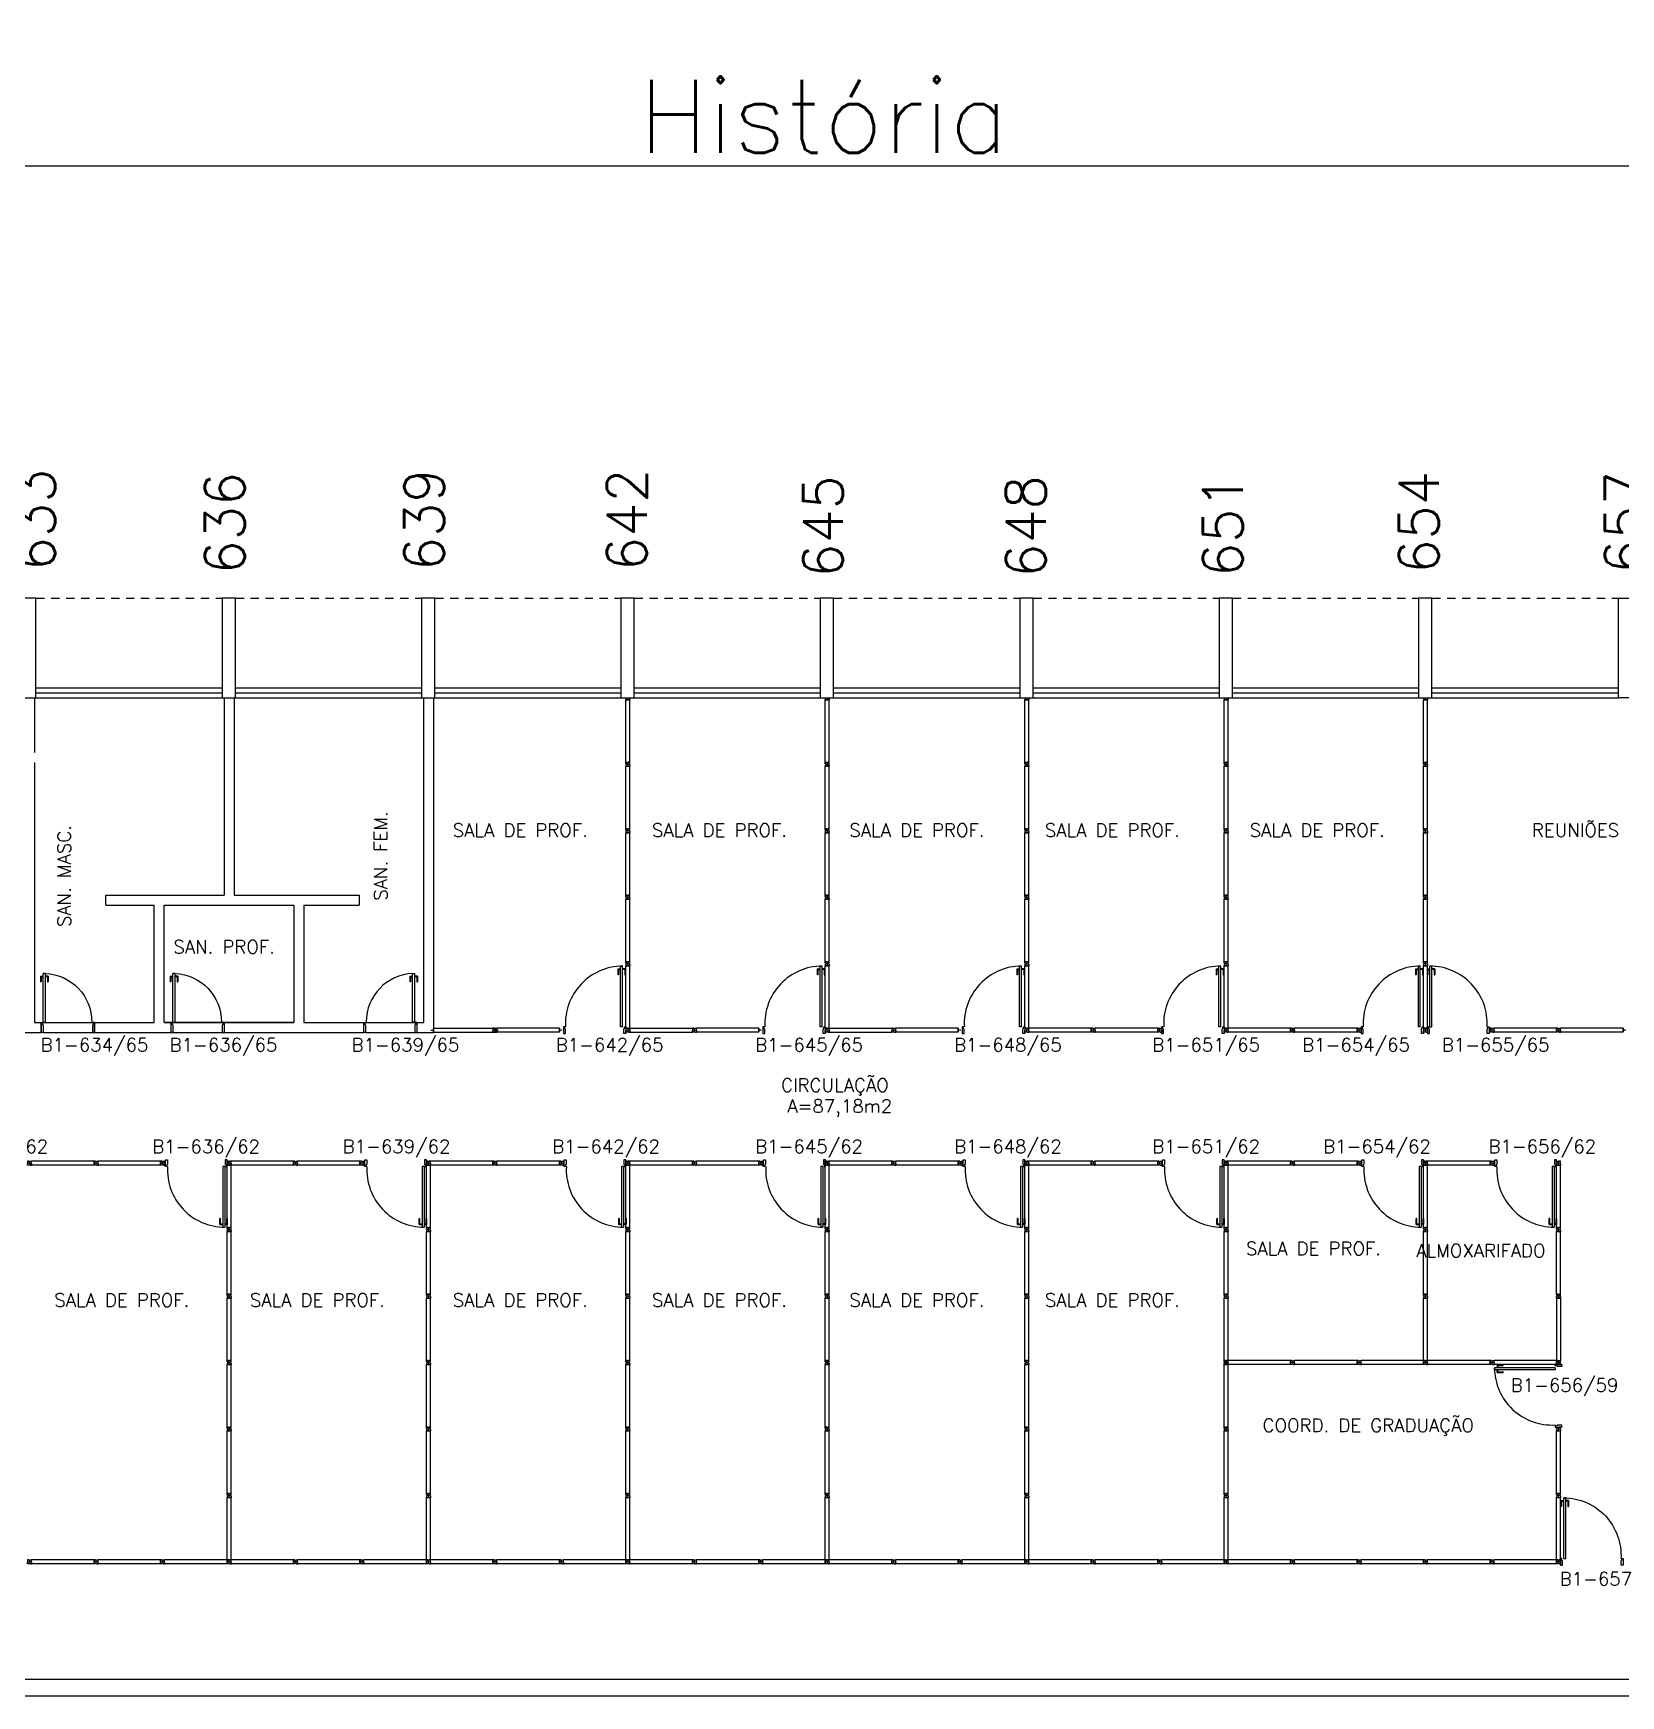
# Model space of a CAD drawing. Header units: millimetres. Extents: x 2308 to 2568, y 1142 to 1238.
# Drawn here: x 2489.59 to 2513.47, y 1211.99 to 1237.01 of the extents above; entities that cross this region are included whole.
import ezdxf

# ---------------------------------------------------------------- set-up
doc = ezdxf.new("R2010")
doc.units = ezdxf.units.MM
doc.linetypes.add('HIDDEN2', pattern=[0.1875, 0.125, -0.0625])
for name, color, linetype in [('ALV', 2, 'Continuous'), ('AREA', 2, 'Continuous'), ('DIV', 2, 'Continuous'), ('ESQ', 1, 'Continuous'), ('ESTR', 3, 'Continuous'), ('NOPILAR1', 2, 'Continuous'), ('PORTA', 2, 'Continuous'), ('PROJ', 1, 'HIDDEN2'), ('TEXTO', 2, 'Continuous'), ('TEXTO-ENDEREÇO', 2, 'Continuous'), ('USO1', 2, 'Continuous')]:
    doc.layers.add(name, color=color, linetype=linetype)
doc.styles.add('1', font='romans.shx')
doc.styles.add('NOPILAR', font='simplex.shx', dxfattribs={"height": 0.6})
doc.styles.add('UNB-100', font='simplex.shx', dxfattribs={"height": 0.2})
doc.styles.add('UNB-100-1', font='simplex.shx', dxfattribs={"height": 0.2})
doc.dimstyles.new('1-600', dxfattribs={"dimtxt": 1.1, "dimasz": 2.5, "dimexe": 2, "dimexo": 4, "dimgap": 0.2, "dimtad": 1, "dimdec": 0, "dimzin": 4, "dimdsep": 46, "dimlunit": 6, "dimtxsty": '1', "dimblk1": 'NONE', "dimblk2": 'NONE', "dimsah": 1, "dimcen": 0, "dimclrd": 2, "dimclre": 2, "dimclrt": 2, "dimadec": 0, "dimazin": 0, "dimtfac": 1, "dimtdec": 0, "dimtmove": 2, "dimatfit": 3, "dimldrblk": 'NONE', "dimfxl": 1, "dimtolj": 1, "dimtzin": 0, "dimarcsym": 0})

# ---------------------------------------------------------------- blocks, each defined once
blk = doc.blocks.new('PILAR-SLN')
blk.add_lwpolyline([(0.2, 0), (0.2, -1.5), (0, -1.5), (0, 0)], close=True)
blk = doc.blocks.new('DIVMT-SLN')
for p, q in [((-0.03, 0.03), (-0.03, 0.006)), ((-0.008, 0.03), (-0.03, 0.03)), ((-0.0185, 0.006), (-0.03, 0.006)), ((-0.0185, -0.006), (-0.0185, 0.006)), ((-0.008, 0.03), (-0.008, 0.02)), ((-0.008, 0.02), (0.008, 0.02)), ((-0.0051, 0), (0.0051, 0)), ((0.0051, 0), (-0.0051, 0)), ((-0.0051, 0), (0.0051, 0)), ((0, -0.0051), (0, 0.0051)), ((0, 0.0051), (0, -0.0051)), ((0.008, 0.03), (0.008, 0.02)), ((0.008, 0.03), (0.03, 0.03)), ((0.0205, 0.006), (0.03, 0.006)), ((0.0205, -0.006), (0.0205, 0.006)), ((0.0205, 0.006), (0.0205, -0.006)), ((0.0205, 0.006), (0.03, 0.006)), ((0.97, 0.03), (0.03, 0.03)), ((0.03, 0.006), (0.03, 0.03)), ((0.03, -0.03), (0.03, 0.03)), ((0.03, -0.005), (0.03, 0.005)), ((0.97, -0.03), (0.97, 0.03)), ((0.97, 0.03), (0.97, 0.009)), ((0.97, 0.009), (0.97, 0.027)), ((0.9795, 0.006), (0.97, 0.006)), ((0.97, -0.005), (0.97, 0.005)), ((0.9795, 0.006), (0.9795, -0.006)), ((1.0051, 0), (0.9949, 0)), ((1, 0.0051), (1, -0.0051)), ((-0.0185, -0.006), (-0.03, -0.006)), ((-0.03, -0.03), (-0.03, -0.006)), ((-0.008, -0.03), (-0.03, -0.03)), ((-0.008, -0.03), (-0.008, -0.02)), ((-0.008, -0.02), (0.008, -0.02)), ((0.008, -0.03), (0.008, -0.02)), ((0.008, -0.03), (0.03, -0.03)), ((0.0205, -0.006), (0.03, -0.006)), ((0.0205, -0.006), (0.03, -0.006)), ((0.03, -0.006), (0.03, -0.03)), ((0.97, -0.03), (0.03, -0.03)), ((0.9795, -0.006), (0.97, -0.006)), ((0.97, -0.009), (0.97, -0.027))]:
    blk.add_line(p, q)
blk = doc.blocks.new('MTT-SLN')
for p, q in [((-0.008, 0.03), (-0.03, 0.03)), ((-0.03, 0.03), (-0.03, 0.006)), ((-0.0185, 0.006), (-0.03, 0.006)), ((-0.0185, -0.006), (-0.0185, 0.006)), ((-0.008, 0.03), (-0.008, 0.02)), ((-0.008, 0.02), (0.008, 0.02)), ((-0.0051, 0), (0.0051, 0)), ((0, -0.0051), (0, 0.0051)), ((0.008, 0.03), (0.03, 0.03)), ((0.008, 0.03), (0.008, 0.02)), ((0.0205, -0.006), (0.0205, 0.006)), ((0.0205, 0.006), (0.03, 0.006)), ((0.03, 0.006), (0.03, 0.03)), ((-0.03, -0.03), (-0.03, -0.006)), ((-0.0185, -0.006), (-0.03, -0.006)), ((-0.008, -0.03), (-0.03, -0.03)), ((-0.008, -0.02), (0.008, -0.02)), ((-0.008, -0.03), (-0.008, -0.02)), ((0.008, -0.03), (0.008, -0.02)), ((0.008, -0.03), (0.03, -0.03)), ((0.0205, -0.006), (0.03, -0.006)), ((0.03, -0.006), (0.03, -0.03))]:
    blk.add_line(p, q)
blk = doc.blocks.new('PDV2E-SLN')
at = {"layer": 'DIV', "color": 1}
for p, q in [((0.023, 0.925), (0.063, 0.925)), ((0.023, 0.925), (0.023, 0.835)), ((0.033, 0.835), (0.023, 0.835)), ((0.033, 0.915), (0.063, 0.915)), ((0.033, 0.915), (0.033, 0.835)), ((0.138, 0.925), (0.097, 0.925)), ((0.128, 0.915), (0.097, 0.915)), ((0.128, 0.915), (0.128, 0.835)), ((0.128, 0.835), (0.137, 0.835)), ((0.138, 0.925), (0.138, 0.835))]:
    blk.add_line(p, q, dxfattribs=at)
at = {"layer": 'DIV'}
for p, q in [((0.065, 0.05), (0.065, 0.965)), ((0.095, 0.965), (0.065, 0.965)), ((0.095, 0.05), (0.095, 0.965)), ((0.049, 0.05), (0.029, 0.05)), ((0.029, 0.05), (0.029, 0.035)), ((0.029, 0.035), (0.029, -0.035)), ((0.049, 0.02), (0.049, 0.05)), ((0.049, 0.02), (0.059, 0.02)), ((0.059, -0.05), (0.059, 0.02)), ((0.065, 0.05), (0.095, 0.05)), ((0.928, -0.05), (0.928, 0.02)), ((0.938, 0.02), (0.928, 0.02)), ((0.938, 0.05), (0.958, 0.05)), ((0.938, 0.02), (0.938, 0.05)), ((0.958, 0.05), (0.958, 0.035)), ((0.958, 0.035), (0.958, -0.035)), ((0.029, -0.035), (0.029, -0.05)), ((0.029, -0.05), (0.059, -0.05)), ((0.958, -0.05), (0.928, -0.05)), ((0.958, -0.035), (0.958, -0.05))]:
    blk.add_line(p, q, dxfattribs=at)
at = {"layer": 'DIV', "color": 1}
blk.add_arc((0.063, 0.1), 0.864, 356.655, 89.8436, dxfattribs=at)
blk = doc.blocks.new('DIV-SLN')
for p, q in [((-0.0051, 0), (0.0051, 0)), ((0, -0.0051), (0, 0.0051)), ((0.0205, 0.006), (0.03, 0.006)), ((0.0205, -0.006), (0.0205, 0.006)), ((0.03, 0.03), (0.97, 0.03)), ((0.03, 0.03), (0.03, -0.03)), ((0.03, 0.009), (0.03, 0.027)), ((0.03, 0.005), (0.03, -0.005)), ((0.97, 0.03), (0.97, -0.03)), ((0.9795, 0.006), (0.97, 0.006)), ((0.97, 0.005), (0.97, -0.005)), ((0.9795, -0.006), (0.9795, 0.006)), ((1.0051, 0), (0.9949, 0)), ((0.9949, 0), (1.0051, 0)), ((1, -0.0051), (1, 0.0051)), ((0.0205, -0.006), (0.03, -0.006)), ((0.03, -0.03), (0.03, -0.009)), ((0.03, -0.009), (0.03, -0.027)), ((0.03, -0.03), (0.97, -0.03)), ((0.9795, -0.006), (0.97, -0.006))]:
    blk.add_line(p, q)
blk = doc.blocks.new('PDV2D-SLN')
at = {"layer": 'DIV'}
for p, q in [((0.03, 0.05), (0.06, 0.05)), ((0.03, 0.035), (0.03, 0.05)), ((0.03, -0.035), (0.03, 0.035)), ((0.06, 0.05), (0.06, -0.02)), ((0.941, 0.05), (0.941, -0.02)), ((0.971, 0.05), (0.941, 0.05)), ((0.971, 0.035), (0.971, 0.05)), ((0.971, -0.035), (0.971, 0.035)), ((0.03, -0.05), (0.03, -0.035)), ((0.05, -0.05), (0.03, -0.05)), ((0.05, -0.02), (0.06, -0.02)), ((0.05, -0.02), (0.05, -0.05)), ((0.079, -0.05), (0.109, -0.05)), ((0.079, -0.05), (0.079, -0.965)), ((0.109, -0.05), (0.109, -0.965)), ((0.951, -0.02), (0.941, -0.02)), ((0.951, -0.02), (0.951, -0.05)), ((0.951, -0.05), (0.971, -0.05)), ((0.971, -0.05), (0.971, -0.035)), ((0.109, -0.965), (0.079, -0.965))]:
    blk.add_line(p, q, dxfattribs=at)
at = {"layer": 'DIV', "color": 1}
for p, q in [((0.036, -0.925), (0.036, -0.835)), ((0.046, -0.835), (0.036, -0.835)), ((0.036, -0.925), (0.076, -0.925)), ((0.046, -0.915), (0.046, -0.835)), ((0.046, -0.915), (0.076, -0.915)), ((0.141, -0.915), (0.111, -0.915)), ((0.151, -0.925), (0.111, -0.925)), ((0.141, -0.915), (0.141, -0.835)), ((0.141, -0.835), (0.151, -0.835)), ((0.151, -0.925), (0.151, -0.835))]:
    blk.add_line(p, q, dxfattribs=at)
blk.add_arc((0.076, -0.1), 0.864, 270.1564, 3.345, dxfattribs=at)
blk = doc.blocks.new('DIVINI-SLN')
for p, q in [((-0.005, 0), (0.005, 0)), ((0.008, 0.02), (0, 0.02)), ((0, 0.001), (0, 0.02)), ((0, -0.005), (0, 0.005)), ((0, -0.02), (0, 0.001)), ((0.008, 0.03), (0.03, 0.03)), ((0.008, 0.03), (0.008, 0.02)), ((0.02, 0.006), (0.03, 0.006)), ((0.02, 0.006), (0.02, -0.006)), ((0.02, -0.004), (0.02, 0.004)), ((0.023, 0.006), (0.027, 0.006)), ((0.97, 0.03), (0.03, 0.03)), ((0.03, -0.03), (0.03, 0.03)), ((0.03, 0.009), (0.03, 0.027)), ((0.03, -0.005), (0.03, 0.005)), ((0.97, 0.03), (0.97, 0.009)), ((0.97, -0.03), (0.97, 0.03)), ((0.97, 0.009), (0.97, 0.027)), ((0.98, 0.006), (0.97, 0.006)), ((0.97, -0.005), (0.97, 0.005)), ((0.98, 0.006), (0.98, -0.006)), ((0.99, 0), (1.008, 0)), ((0.999, 0.006), (0.999, -0.006)), ((0, -0.02), (0.008, -0.02)), ((0.008, -0.03), (0.008, -0.02)), ((0.008, -0.03), (0.03, -0.03)), ((0.02, -0.006), (0.03, -0.006)), ((0.023, -0.006), (0.027, -0.006)), ((0.03, -0.009), (0.03, -0.027)), ((0.97, -0.03), (0.03, -0.03)), ((0.98, -0.006), (0.97, -0.006)), ((0.97, -0.009), (0.97, -0.027))]:
    blk.add_line(p, q)
blk = doc.blocks.new('*D80')
at = {"layer": 'USO1', "color": 2, "lineweight": -2, "transparency": 16777216}
for p, q in [((2477.526, 1232.506), (2477.526, 1237.006)), ((2525.431, 1232.506), (2525.431, 1237.006)), ((2525.431, 1235.006), (2477.526, 1235.006))]:
    blk.add_line(p, q, dxfattribs=at)
at = {"layer": 'USO1', "color": 2, "transparency": 16777216, "insert": (2501.479, 1235.756), "char_height": 1.1, "attachment_point": 5, "rotation": 360, "style": '1'}
blk.add_mtext('\\A1;História', dxfattribs=at)
blk = doc.blocks.new('_NONE')
at = {"color": 0, "linetype": 'ByBlock'}
blk.add_circle((0, 0), 0.25, dxfattribs=at)
blk = doc.blocks.new('PD80-SLN')
at = {"color": 1}
for p, q in [((-0.777, 0.01), (-0.777, -0.03)), ((-0.777, 0.01), (-0.687, 0.01)), ((-0.687, 0), (-0.687, 0.01)), ((-0.777, -0.105), (-0.777, -0.065)), ((-0.777, -0.105), (-0.687, -0.105)), ((-0.767, 0), (-0.767, -0.03)), ((-0.767, 0), (-0.687, 0)), ((-0.767, -0.095), (-0.767, -0.065)), ((-0.767, -0.095), (-0.687, -0.095)), ((-0.687, -0.095), (-0.687, -0.105))]:
    blk.add_line(p, q, dxfattribs=at)
at = {"color": 2}
for p, q in [((-0.075, 0), (0.075, 0)), ((-0.075, 0), (-0.075, -0.02)), ((0.075, -0.03), (0.075, 0)), ((-0.817, -0.065), (-0.817, -0.03)), ((-0.085, -0.03), (-0.817, -0.03)), ((-0.085, -0.065), (-0.817, -0.065)), ((-0.085, -0.03), (-0.085, -0.065)), ((-0.075, -0.02), (-0.04, -0.02)), ((-0.04, -0.03), (-0.04, -0.02)), ((-0.04, -0.03), (0.075, -0.03)), ((-0.075, -0.781), (-0.04, -0.781)), ((-0.075, -0.801), (-0.075, -0.781)), ((-0.075, -0.801), (0.075, -0.801)), ((-0.075, -0.802), (0.075, -0.802)), ((-0.04, -0.771), (0.075, -0.771)), ((-0.04, -0.771), (-0.04, -0.781)), ((0.075, -0.771), (0.075, -0.801))]:
    blk.add_line(p, q, dxfattribs=at)
at = {"color": 1}
blk.add_arc((-0.085, -0.03), 0.731, 182.6571, 270, dxfattribs=at)

msp = doc.modelspace()

# ---------------------------------------------------------------- linework, layer by layer
at = {"color": 1}
for p, q in [((2489.726, 1222.121), (2490.487, 1222.121)), ((2491.676, 1222.121), (2492.437, 1222.121)), ((2494.575, 1222.121), (2495.336, 1222.121)), ((2491.686, 1221.971), (2492.427, 1221.971)), ((2494.585, 1221.971), (2495.326, 1221.971))]:
    msp.add_line(p, q, dxfattribs=at)
at = {"layer": 'ALV'}
for p, q in [((2489.606, 1227.006), (2489.606, 1226.186)), ((2492.456, 1227.006), (2492.456, 1226.391)), ((2492.456, 1227.006), (2492.456, 1226.186)), ((2492.606, 1227.006), (2492.606, 1226.186)), ((2495.456, 1227.006), (2495.456, 1226.036)), ((2495.606, 1227.006), (2495.606, 1221.971)), ((2492.456, 1226.186), (2492.456, 1224.041)), ((2492.606, 1226.186), (2492.606, 1224.041)), ((2489.606, 1226.036), (2489.606, 1222.121)), ((2495.456, 1226.036), (2495.456, 1222.121)), ((2490.676, 1224.041), (2491.106, 1224.041)), ((2490.676, 1223.891), (2490.676, 1224.041)), ((2490.676, 1223.891), (2491.406, 1223.891)), ((2491.106, 1224.041), (2492.456, 1224.041)), ((2491.406, 1222.121), (2491.406, 1223.891)), ((2491.556, 1223.891), (2493.506, 1223.891)), ((2491.556, 1222.121), (2491.556, 1223.891)), ((2492.606, 1224.041), (2493.806, 1224.041)), ((2493.506, 1223.891), (2493.506, 1222.121)), ((2493.656, 1223.891), (2494.486, 1223.891)), ((2493.656, 1223.891), (2493.656, 1222.121)), ((2493.806, 1224.041), (2494.486, 1224.041)), ((2494.486, 1224.041), (2494.486, 1223.891)), ((2489.606, 1222.121), (2489.706, 1222.121)), ((2489.706, 1221.971), (2489.706, 1222.121)), ((2490.508, 1222.121), (2491.406, 1222.121)), ((2490.508, 1221.971), (2490.508, 1222.121)), ((2491.556, 1222.121), (2491.656, 1222.121)), ((2492.458, 1222.121), (2493.506, 1222.121)), ((2493.656, 1222.121), (2494.555, 1222.121)), ((2494.555, 1222.121), (2494.555, 1221.971)), ((2495.356, 1222.121), (2495.456, 1222.121)), ((2495.356, 1222.121), (2495.356, 1221.971)), ((2489.456, 1221.971), (2489.706, 1221.971)), ((2490.508, 1221.971), (2491.686, 1221.971)), ((2492.427, 1221.971), (2494.555, 1221.971)), ((2495.356, 1221.971), (2495.606, 1221.971)), ((2324.472, 1212.245), (2546.431, 1212.245)), ((2324.472, 1211.995), (2546.481, 1211.995))]:
    msp.add_line(p, q, dxfattribs=at)
msp.add_lwpolyline([(2493.506, 1222.121), (2491.556, 1222.121), (2491.556, 1223.891), (2493.506, 1223.891)], close=True, dxfattribs=at)
at = {"layer": 'DIV'}
for p, q in [((2506.523, 1222.038), (2506.501, 1222.038)), ((2506.501, 1222.038), (2506.501, 1222.014)), ((2506.513, 1222.014), (2506.501, 1222.014)), ((2506.501, 1221.978), (2506.501, 1222.002)), ((2506.513, 1222.002), (2506.501, 1222.002)), ((2506.523, 1221.978), (2506.501, 1221.978)), ((2506.513, 1222.002), (2506.513, 1222.014)), ((2506.523, 1222.038), (2506.523, 1222.028)), ((2506.523, 1222.028), (2506.539, 1222.028)), ((2506.523, 1221.988), (2506.539, 1221.988)), ((2506.523, 1221.978), (2506.523, 1221.988)), ((2506.526, 1222.008), (2506.536, 1222.008)), ((2506.536, 1222.008), (2506.526, 1222.008)), ((2506.526, 1222.008), (2506.536, 1222.008)), ((2506.531, 1222.013), (2506.531, 1222.002)), ((2506.531, 1222.002), (2506.531, 1222.013)), ((2506.539, 1222.038), (2506.561, 1222.038)), ((2506.539, 1222.038), (2506.539, 1222.028)), ((2506.539, 1221.978), (2506.539, 1221.988)), ((2506.539, 1221.978), (2506.561, 1221.978)), ((2506.552, 1222.014), (2506.561, 1222.014)), ((2506.552, 1222.014), (2506.552, 1222.002)), ((2506.552, 1222.002), (2506.552, 1222.014)), ((2506.552, 1222.014), (2506.561, 1222.014)), ((2506.552, 1222.002), (2506.561, 1222.002)), ((2506.552, 1222.002), (2506.561, 1222.002)), ((2506.561, 1221.978), (2506.561, 1222.038)), ((2506.561, 1222.014), (2506.561, 1222.038)), ((2506.561, 1222.003), (2506.561, 1222.013)), ((2506.561, 1222.002), (2506.561, 1221.978)), ((2509.523, 1220.038), (2509.501, 1220.038)), ((2509.501, 1220.038), (2509.501, 1220.014)), ((2509.513, 1220.014), (2509.501, 1220.014)), ((2509.501, 1219.978), (2509.501, 1220.002)), ((2509.513, 1220.002), (2509.501, 1220.002)), ((2509.523, 1219.978), (2509.501, 1219.978)), ((2509.513, 1220.002), (2509.513, 1220.014)), ((2509.523, 1220.038), (2509.523, 1220.028)), ((2509.523, 1220.028), (2509.539, 1220.028)), ((2509.523, 1219.988), (2509.539, 1219.988)), ((2509.523, 1219.978), (2509.523, 1219.988)), ((2509.526, 1220.008), (2509.536, 1220.008)), ((2509.536, 1220.008), (2509.526, 1220.008)), ((2509.526, 1220.008), (2509.536, 1220.008)), ((2509.531, 1220.013), (2509.531, 1220.002)), ((2509.531, 1220.002), (2509.531, 1220.013)), ((2509.539, 1220.038), (2509.561, 1220.038)), ((2509.539, 1220.038), (2509.539, 1220.028)), ((2509.539, 1219.978), (2509.539, 1219.988)), ((2509.539, 1219.978), (2509.561, 1219.978)), ((2509.552, 1220.014), (2509.561, 1220.014)), ((2509.552, 1220.014), (2509.552, 1220.002)), ((2509.552, 1220.002), (2509.552, 1220.014)), ((2509.552, 1220.014), (2509.561, 1220.014)), ((2509.552, 1220.002), (2509.561, 1220.002)), ((2509.552, 1220.002), (2509.561, 1220.002)), ((2509.561, 1219.978), (2509.561, 1220.038)), ((2509.561, 1220.014), (2509.561, 1220.038)), ((2509.561, 1220.003), (2509.561, 1220.013)), ((2509.561, 1220.002), (2509.561, 1219.978)), ((2511.523, 1220.038), (2511.501, 1220.038)), ((2511.501, 1220.038), (2511.501, 1220.014)), ((2511.513, 1220.014), (2511.501, 1220.014)), ((2511.501, 1219.978), (2511.501, 1220.002)), ((2511.513, 1220.002), (2511.501, 1220.002)), ((2511.523, 1219.978), (2511.501, 1219.978)), ((2511.513, 1220.002), (2511.513, 1220.014)), ((2511.523, 1220.038), (2511.523, 1220.028)), ((2511.523, 1220.028), (2511.539, 1220.028)), ((2511.523, 1219.988), (2511.539, 1219.988)), ((2511.523, 1219.978), (2511.523, 1219.988)), ((2511.526, 1220.008), (2511.536, 1220.008)), ((2511.536, 1220.008), (2511.526, 1220.008)), ((2511.526, 1220.008), (2511.536, 1220.008)), ((2511.531, 1220.013), (2511.531, 1220.002)), ((2511.531, 1220.002), (2511.531, 1220.013)), ((2511.539, 1220.038), (2511.561, 1220.038)), ((2511.539, 1220.038), (2511.539, 1220.028)), ((2511.539, 1219.978), (2511.539, 1219.988)), ((2511.539, 1219.978), (2511.561, 1219.978)), ((2511.552, 1220.014), (2511.561, 1220.014)), ((2511.552, 1220.014), (2511.552, 1220.002)), ((2511.552, 1220.002), (2511.552, 1220.014)), ((2511.552, 1220.014), (2511.561, 1220.014)), ((2511.552, 1220.002), (2511.561, 1220.002)), ((2511.552, 1220.002), (2511.561, 1220.002)), ((2511.561, 1219.978), (2511.561, 1220.038)), ((2511.561, 1220.014), (2511.561, 1220.038)), ((2511.561, 1220.003), (2511.561, 1220.013)), ((2511.561, 1220.002), (2511.561, 1219.978)), ((2512.523, 1214.038), (2512.501, 1214.038)), ((2512.501, 1214.038), (2512.501, 1214.014)), ((2512.513, 1214.014), (2512.501, 1214.014)), ((2512.501, 1213.978), (2512.501, 1214.002)), ((2512.513, 1214.002), (2512.501, 1214.002)), ((2512.523, 1213.978), (2512.501, 1213.978)), ((2512.513, 1214.002), (2512.513, 1214.014)), ((2512.523, 1214.038), (2512.523, 1214.028)), ((2512.523, 1214.028), (2512.539, 1214.028)), ((2512.523, 1213.988), (2512.539, 1213.988)), ((2512.523, 1213.978), (2512.523, 1213.988)), ((2512.526, 1214.008), (2512.536, 1214.008)), ((2512.536, 1214.008), (2512.526, 1214.008)), ((2512.526, 1214.008), (2512.536, 1214.008)), ((2512.531, 1214.013), (2512.531, 1214.002)), ((2512.531, 1214.002), (2512.531, 1214.013)), ((2512.539, 1214.038), (2512.561, 1214.038)), ((2512.539, 1214.038), (2512.539, 1214.028)), ((2512.539, 1213.978), (2512.539, 1213.988)), ((2512.539, 1213.978), (2512.561, 1213.978)), ((2512.552, 1214.014), (2512.561, 1214.014)), ((2512.552, 1214.014), (2512.552, 1214.002)), ((2512.552, 1214.002), (2512.552, 1214.014)), ((2512.552, 1214.014), (2512.561, 1214.014)), ((2512.552, 1214.002), (2512.561, 1214.002)), ((2512.552, 1214.002), (2512.561, 1214.002)), ((2512.561, 1213.978), (2512.561, 1214.038)), ((2512.561, 1214.014), (2512.561, 1214.038)), ((2512.561, 1214.003), (2512.561, 1214.013)), ((2512.561, 1214.002), (2512.561, 1213.978))]:
    msp.add_line(p, q, dxfattribs=at)
at = {"layer": 'ESQ'}
for p, q in [((2489.631, 1227.156), (2492.433, 1227.156)), ((2489.631, 1227.081), (2492.433, 1227.081)), ((2492.631, 1227.156), (2495.433, 1227.156)), ((2492.631, 1227.081), (2495.433, 1227.081)), ((2495.631, 1227.156), (2498.433, 1227.156)), ((2495.631, 1227.081), (2498.433, 1227.081)), ((2498.631, 1227.156), (2501.433, 1227.156)), ((2498.631, 1227.081), (2501.433, 1227.081)), ((2501.631, 1227.156), (2504.433, 1227.156)), ((2501.631, 1227.081), (2504.433, 1227.081)), ((2504.631, 1227.156), (2507.433, 1227.156)), ((2504.631, 1227.081), (2507.433, 1227.081)), ((2507.631, 1227.156), (2510.433, 1227.156)), ((2507.631, 1227.081), (2510.433, 1227.081)), ((2510.631, 1227.156), (2513.433, 1227.156)), ((2510.631, 1227.081), (2513.433, 1227.081)), ((2489.631, 1227.006), (2492.433, 1227.006)), ((2492.631, 1227.006), (2495.456, 1227.006)), ((2495.631, 1227.006), (2498.433, 1227.006)), ((2498.631, 1227.006), (2501.433, 1227.006)), ((2501.631, 1227.006), (2504.433, 1227.006)), ((2504.631, 1227.006), (2507.433, 1227.006)), ((2507.631, 1227.006), (2510.433, 1227.006)), ((2510.631, 1227.006), (2513.433, 1227.006))]:
    msp.add_line(p, q, dxfattribs=at)
at = {"layer": 'PORTA', "color": 1}
msp.add_line((2489.736, 1221.971), (2490.477, 1221.971), dxfattribs=at)
at = {"layer": 'PROJ'}
for p, q in [((2489.631, 1228.506), (2492.431, 1228.506)), ((2492.631, 1228.506), (2495.431, 1228.506)), ((2495.631, 1228.506), (2498.431, 1228.506)), ((2498.631, 1228.506), (2501.431, 1228.506)), ((2501.631, 1228.506), (2504.431, 1228.506)), ((2504.631, 1228.506), (2507.431, 1228.506)), ((2507.631, 1228.506), (2510.431, 1228.506)), ((2510.631, 1228.506), (2513.431, 1228.506))]:
    msp.add_line(p, q, dxfattribs=at)

# ---------------------------------------------------------------- block references
at = {"layer": 'DIV'}
for name, p, rotation in [('DIVINI-SLN', (2498.531, 1227.006), 270), ('DIVINI-SLN', (2501.531, 1227.006), 270), ('DIVINI-SLN', (2504.531, 1227.006), 270), ('DIVINI-SLN', (2507.531, 1227.006), 270), ('DIVINI-SLN', (2510.531, 1227.006), 270), ('DIVMT-SLN', (2498.531, 1226.008), 270), ('DIVMT-SLN', (2501.531, 1226.008), 270), ('DIVMT-SLN', (2504.531, 1226.008), 270), ('DIVMT-SLN', (2507.531, 1226.008), 270), ('DIVMT-SLN', (2510.531, 1226.008), 270), ('DIVMT-SLN', (2498.531, 1225.008), 270), ('DIVMT-SLN', (2501.531, 1225.008), 270), ('DIVMT-SLN', (2504.531, 1225.008), 270), ('DIVMT-SLN', (2507.531, 1225.008), 270), ('DIVMT-SLN', (2510.531, 1225.008), 270), ('DIVMT-SLN', (2498.531, 1224.008), 270), ('DIVMT-SLN', (2501.531, 1224.008), 270), ('DIVMT-SLN', (2504.531, 1224.008), 270), ('DIVMT-SLN', (2507.531, 1224.008), 270), ('DIVMT-SLN', (2510.531, 1224.008), 270), ('PDV2D-SLN', (2498.531, 1222.008), 180), ('DIVMT-SLN', (2498.531, 1223.008), 270), ('PDV2D-SLN', (2501.531, 1222.008), 180), ('DIVMT-SLN', (2501.531, 1223.008), 270), ('PDV2D-SLN', (2504.531, 1222.008), 180), ('DIVMT-SLN', (2504.531, 1223.008), 270), ('PDV2D-SLN', (2507.531, 1222.008), 180), ('DIVMT-SLN', (2507.531, 1223.008), 270), ('PDV2D-SLN', (2510.531, 1222.008), 180), ('DIVMT-SLN', (2510.531, 1223.008), 270), ('PDV2E-SLN', (2492.531, 1220.008), 180), ('DIVMT-SLN', (2492.531, 1220.008), 270), ('PDV2E-SLN', (2495.531, 1220.008), 180), ('DIVMT-SLN', (2495.531, 1220.008), 270), ('PDV2E-SLN', (2498.531, 1220.008), 180), ('DIVMT-SLN', (2498.531, 1220.008), 270), ('PDV2E-SLN', (2501.531, 1220.008), 180), ('DIVMT-SLN', (2501.531, 1220.008), 270), ('PDV2E-SLN', (2504.531, 1220.008), 180), ('DIVMT-SLN', (2504.531, 1220.008), 270), ('PDV2E-SLN', (2507.531, 1220.008), 180), ('DIVMT-SLN', (2507.531, 1220.008), 270), ('PDV2E-SLN', (2510.529, 1220.008), 180), ('DIVMT-SLN', (2510.531, 1220.008), 270), ('PDV2E-SLN', (2512.529, 1220.008), 180), ('DIVMT-SLN', (2512.531, 1220.008), 270), ('DIVMT-SLN', (2492.531, 1219.008), 270), ('DIVMT-SLN', (2495.531, 1219.008), 270), ('DIVMT-SLN', (2498.531, 1219.008), 270), ('DIVMT-SLN', (2501.531, 1219.008), 270), ('DIVMT-SLN', (2504.531, 1219.008), 270), ('DIVMT-SLN', (2507.531, 1219.008), 270), ('DIVMT-SLN', (2510.531, 1219.008), 270), ('DIVMT-SLN', (2512.531, 1219.008), 270), ('DIVMT-SLN', (2492.531, 1218.008), 270), ('DIVMT-SLN', (2495.531, 1218.008), 270), ('DIVMT-SLN', (2498.531, 1218.008), 270), ('DIVMT-SLN', (2501.531, 1218.008), 270), ('DIVMT-SLN', (2504.531, 1218.008), 270), ('DIVMT-SLN', (2507.531, 1218.008), 270), ('DIVMT-SLN', (2510.531, 1218.008), 270), ('DIVMT-SLN', (2492.531, 1217.008), 270), ('DIVMT-SLN', (2495.531, 1217.008), 270), ('DIVMT-SLN', (2498.531, 1217.008), 270), ('DIVMT-SLN', (2501.531, 1217.008), 270), ('DIVMT-SLN', (2504.531, 1217.008), 270), ('DIVMT-SLN', (2507.531, 1217.008), 270), ('PDV2D-SLN', (2512.531, 1217.008), 270), ('DIVMT-SLN', (2492.531, 1216.008), 270), ('DIVMT-SLN', (2495.531, 1216.008), 270), ('DIVMT-SLN', (2498.531, 1216.008), 270), ('DIVMT-SLN', (2501.531, 1216.008), 270), ('DIVMT-SLN', (2504.531, 1216.008), 270), ('DIVMT-SLN', (2507.531, 1216.008), 270), ('DIVMT-SLN', (2512.531, 1216.008), 270), ('DIVMT-SLN', (2492.531, 1215.008), 270), ('DIVMT-SLN', (2495.531, 1215.008), 270), ('DIVMT-SLN', (2498.531, 1215.008), 270), ('DIVMT-SLN', (2501.531, 1215.008), 270), ('DIVMT-SLN', (2504.531, 1215.008), 270), ('DIVMT-SLN', (2507.531, 1215.008), 270), ('DIVMT-SLN', (2512.531, 1215.008), 270)]:
    msp.add_blockref(name, p, dxfattribs=dict(at, rotation=rotation))
for name, p in [('PDV2E-SLN', (2510.531, 1222.008)), ('DIV-SLN', (2495.576, 1222.008)), ('DIVMT-SLN', (2496.531, 1222.008)), ('MTT-SLN', (2498.531, 1222.008)), ('DIV-SLN', (2498.531, 1222.008)), ('DIVMT-SLN', (2499.531, 1222.008)), ('MTT-SLN', (2501.531, 1222.008)), ('DIV-SLN', (2501.531, 1222.008)), ('DIVMT-SLN', (2502.531, 1222.008)), ('DIVMT-SLN', (2504.531, 1222.008)), ('MTT-SLN', (2504.531, 1222.008)), ('DIVMT-SLN', (2505.531, 1222.008)), ('DIVMT-SLN', (2507.531, 1222.008)), ('DIVMT-SLN', (2508.531, 1222.008)), ('MTT-SLN', (2509.531, 1222.008)), ('MTT-SLN', (2510.531, 1222.008)), ('DIVMT-SLN', (2511.531, 1222.008)), ('DIVMT-SLN', (2512.531, 1222.008)), ('DIVMT-SLN', (2489.531, 1220.008)), ('DIVMT-SLN', (2490.531, 1220.008)), ('MTT-SLN', (2491.531, 1220.008)), ('DIVMT-SLN', (2492.531, 1220.008)), ('DIVMT-SLN', (2493.531, 1220.008)), ('MTT-SLN', (2494.531, 1220.008)), ('DIVMT-SLN', (2495.531, 1220.008)), ('DIVMT-SLN', (2496.531, 1220.008)), ('MTT-SLN', (2497.531, 1220.008)), ('DIVMT-SLN', (2498.531, 1220.008)), ('DIVMT-SLN', (2499.531, 1220.008)), ('MTT-SLN', (2500.531, 1220.008)), ('DIVMT-SLN', (2501.531, 1220.008)), ('DIVMT-SLN', (2502.531, 1220.008)), ('MTT-SLN', (2503.531, 1220.008)), ('DIVMT-SLN', (2504.531, 1220.008)), ('DIVMT-SLN', (2505.531, 1220.008)), ('MTT-SLN', (2506.531, 1220.008)), ('DIVMT-SLN', (2507.531, 1220.008)), ('DIVMT-SLN', (2508.531, 1220.008)), ('DIVMT-SLN', (2510.531, 1220.008)), ('MTT-SLN', (2512.531, 1218.008)), ('DIVMT-SLN', (2507.531, 1217.008)), ('DIVMT-SLN', (2508.531, 1217.008)), ('DIVMT-SLN', (2509.531, 1217.008)), ('DIVMT-SLN', (2510.531, 1217.008)), ('MTT-SLN', (2510.531, 1217.008)), ('DIVMT-SLN', (2511.531, 1217.008)), ('MTT-SLN', (2512.531, 1217.008)), ('DIVMT-SLN', (2489.531, 1214.008)), ('DIVMT-SLN', (2490.531, 1214.008)), ('DIVMT-SLN', (2491.531, 1214.008)), ('DIVMT-SLN', (2492.531, 1214.008)), ('DIVMT-SLN', (2493.531, 1214.008)), ('DIVMT-SLN', (2494.531, 1214.008)), ('DIVMT-SLN', (2495.531, 1214.008)), ('DIVMT-SLN', (2496.531, 1214.008)), ('DIVMT-SLN', (2497.531, 1214.008)), ('DIVMT-SLN', (2498.531, 1214.008)), ('DIVMT-SLN', (2499.531, 1214.008)), ('DIVMT-SLN', (2500.531, 1214.008)), ('DIVMT-SLN', (2501.531, 1214.008)), ('DIVMT-SLN', (2502.531, 1214.008)), ('DIVMT-SLN', (2503.531, 1214.008)), ('DIVMT-SLN', (2504.531, 1214.008)), ('DIVMT-SLN', (2505.531, 1214.008)), ('DIVMT-SLN', (2506.531, 1214.008)), ('DIVMT-SLN', (2507.531, 1214.008)), ('DIVMT-SLN', (2508.531, 1214.008)), ('DIVMT-SLN', (2509.531, 1214.008)), ('DIVMT-SLN', (2510.531, 1214.008)), ('DIVMT-SLN', (2511.531, 1214.008))]:
    msp.add_blockref(name, p, dxfattribs=at)
at = {"layer": 'DIV', "xscale": -1}
for name, p, rotation in [('MTT-SLN', (2512.531, 1218.008), 180), ('DIVMT-SLN', (2512.531, 1217.008), 270), ('PDV2D-SLN', (2512.531, 1214.008), 180)]:
    msp.add_blockref(name, p, dxfattribs=dict(at, rotation=rotation))
at = {"layer": 'ESTR', "xscale": -1}
for p in [(2489.626, 1228.506), (2492.626, 1228.506), (2495.626, 1228.506), (2498.626, 1228.506), (2501.626, 1228.506), (2504.626, 1228.506), (2507.626, 1228.506), (2510.626, 1228.506)]:
    msp.add_blockref('PILAR-SLN', p, dxfattribs=at)
at = {"layer": 'ESTR'}
msp.add_blockref('PILAR-SLN', (2513.431, 1228.506), dxfattribs=at)
at = {"layer": 'PORTA', "xscale": -1, "rotation": 90}
for p in [(2489.706, 1222.046), (2491.656, 1222.046)]:
    msp.add_blockref('PD80-SLN', p, dxfattribs=at)
at = {"layer": 'PORTA', "rotation": 270}
msp.add_blockref('PD80-SLN', (2495.356, 1222.046), dxfattribs=at)

# ---------------------------------------------------------------- texts
at = {"layer": 'AREA', "style": 'UNB-100'}
msp.add_text('A=87,18m2', height=0.2, dxfattribs=at).set_placement((2500.93, 1220.767))
at = {"layer": 'NOPILAR1', "style": 'NOPILAR'}
for s, p in [('633', (2489.916, 1228.914)), ('633', (2489.916, 1228.914)), ('636', (2492.766, 1228.864)), ('636', (2492.766, 1228.864)), ('639', (2495.766, 1228.914)), ('639', (2495.766, 1228.914)), ('642', (2498.816, 1228.914)), ('642', (2498.816, 1228.914)), ('654', (2510.731, 1228.876)), ('654', (2510.731, 1228.876)), ('657', (2513.829, 1228.876)), ('657', (2513.829, 1228.876)), ('645', (2501.766, 1228.814)), ('645', (2501.766, 1228.814)), ('648', (2504.816, 1228.814)), ('648', (2504.816, 1228.814)), ('651', (2507.781, 1228.826)), ('651', (2507.781, 1228.826))]:
    msp.add_text(s, height=0.6, rotation=90, dxfattribs=at).set_placement(p)
at = {"layer": 'TEXTO', "linetype": 'Continuous', "style": 'UNB-100'}
for s, p in [('SAN. FEM.', (2494.912, 1223.957)), ('SAN. MASC.', (2490.149, 1223.561))]:
    msp.add_text(s, height=0.2, rotation=90, dxfattribs=at).set_placement(p)
for s, p in [('SALA DE PROF.', (2495.896, 1224.916)), ('SALA DE PROF.', (2498.893, 1224.916)), ('SALA DE PROF.', (2501.863, 1224.916)), ('SALA DE PROF.', (2504.804, 1224.916)), ('SALA DE PROF.', (2507.885, 1224.916)), ('REUNIÕES', (2512.131, 1224.916)), ('SAN. PROF.', (2491.694, 1223.163)), ('CIRCULAÇÃO', (2500.836, 1221.081)), ('SALA DE PROF.', (2507.829, 1218.624)), ('ALMOXARIFADO', (2510.39, 1218.591)), ('SALA DE PROF.', (2489.902, 1217.848)), ('SALA DE PROF.', (2492.844, 1217.848)), ('SALA DE PROF.', (2495.896, 1217.848)), ('SALA DE PROF.', (2498.893, 1217.848)), ('SALA DE PROF.', (2501.863, 1217.848)), ('SALA DE PROF.', (2504.804, 1217.848)), ('COORD. DE GRADUAÇÃO', (2508.079, 1215.963))]:
    msp.add_text(s, height=0.2, dxfattribs=at).set_placement(p)
at = {"layer": 'TEXTO-ENDEREÇO', "style": 'UNB-100-1'}
for s, p in [('B1-634/65', (2489.697, 1221.688)), ('B1-636/65', (2491.638, 1221.688)), ('B1-639/65', (2494.375, 1221.688)), ('B1-642/65', (2497.446, 1221.688)), ('B1-645/65', (2500.447, 1221.688)), ('B1-648/65', (2503.438, 1221.688)), ('B1-651/65', (2506.42, 1221.688)), ('B1-654/65', (2508.675, 1221.688)), ('B1-655/65', (2510.775, 1221.688)), ('B1-633/62', (2488.19, 1220.16)), ('B1-636/62', (2491.376, 1220.158)), ('B1-639/62', (2494.241, 1220.16)), ('B1-642/62', (2497.393, 1220.16)), ('B1-645/62', (2500.447, 1220.16)), ('B1-648/62', (2503.438, 1220.16)), ('B1-651/62', (2506.42, 1220.16)), ('B1-654/62', (2508.99, 1220.16)), ('B1-656/62', (2511.477, 1220.16)), ('B1-656/59', (2511.812, 1216.569)), ('B1-657', (2512.549, 1213.655))]:
    msp.add_text(s, height=0.2, dxfattribs=at).set_placement(p)

# ---------------------------------------------------------------- dimensions: what is measured, and where the dimension line sits
at = {"layer": 'USO1'}
dim = msp.add_aligned_dim(p1=(2525.431, 1228.506), p2=(2477.526, 1228.506), distance=-6.5, text='História', dimstyle='1-600', dxfattribs=at)
dim.commit()
dim.dimension.update_dxf_attribs({"geometry": '*D80', "text_midpoint": (2501.479, 1235.756)})

doc.saveas('drawing.dxf')
